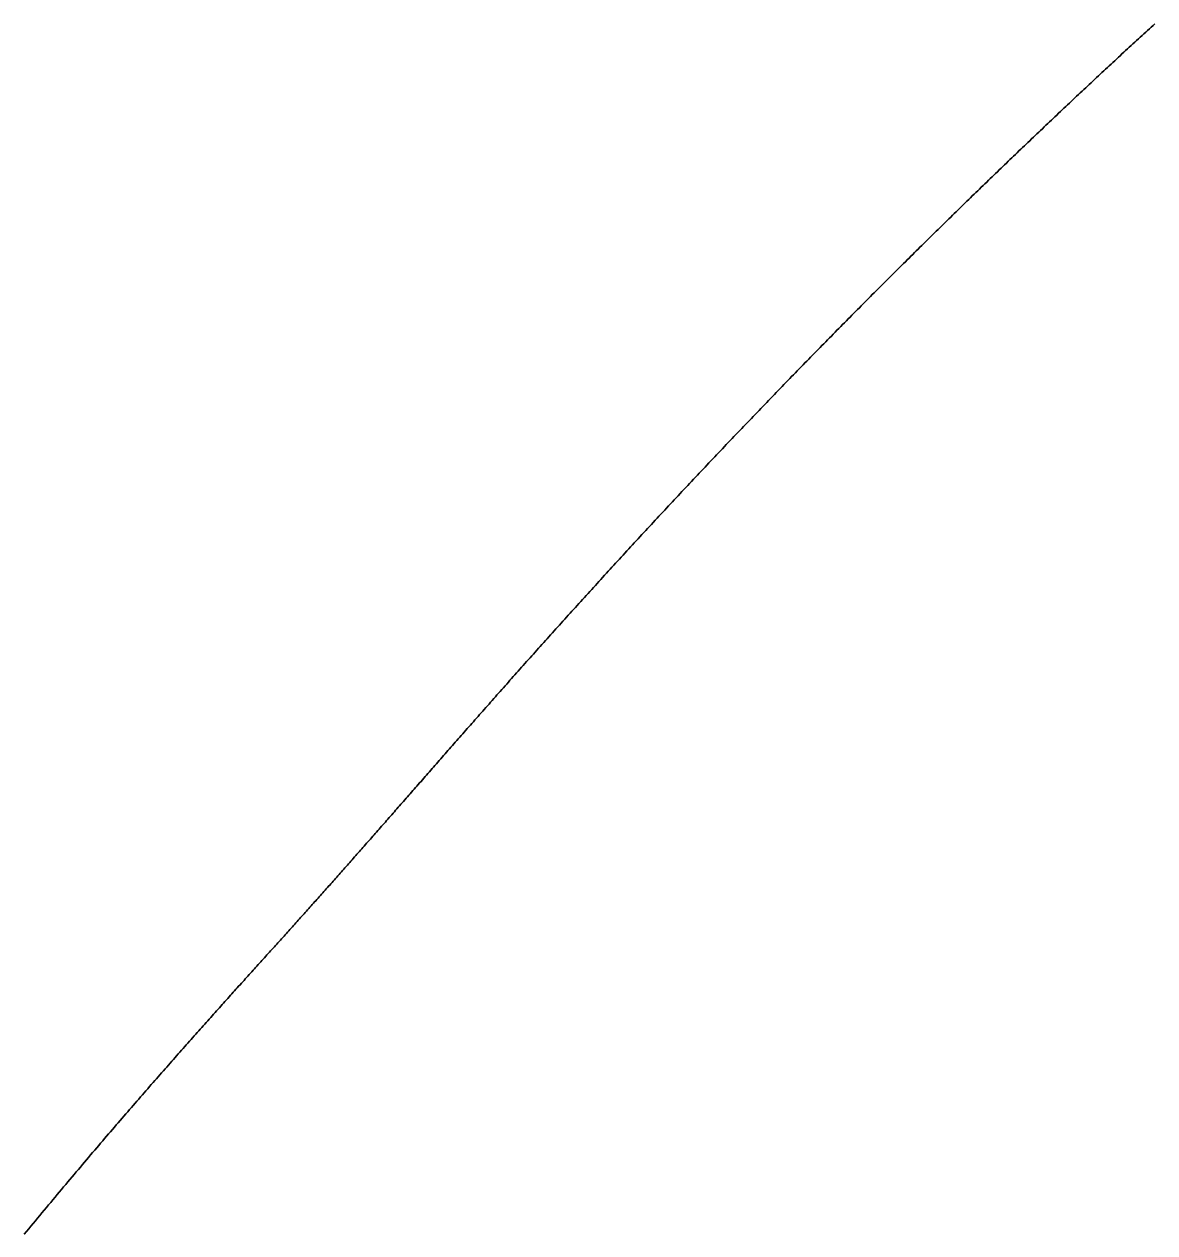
# Model space of a CAD drawing. Header units: inches. Extents: x 130170 to 284068, y 377793 to 804530.
# Drawn here: x 253316.16 to 253348.33, y 753573.73 to 753608.13 of the extents above; entities that cross this region are included whole.
import ezdxf

# ---------------------------------------------------------------- set-up
doc = ezdxf.new("R2010")
doc.units = ezdxf.units.IN
doc.header["$MEASUREMENT"] = 0
doc.layers.add('muni_il', color=7, linetype='Continuous')

msp = doc.modelspace()

# ---------------------------------------------------------------- linework, layer by layer
at = {"layer": 'muni_il'}
for points in [[(253348.327, 753608.138), (253348.275, 753608.09), (253348.223, 753608.043), (253348.171, 753607.995), (253348.119, 753607.947), (253348.067, 753607.9), (253348.015, 753607.852), (253347.963, 753607.804), (253347.912, 753607.756), (253347.86, 753607.709), (253347.808, 753607.661), (253347.756, 753607.613), (253347.704, 753607.565), (253347.652, 753607.517), (253347.6, 753607.469), (253347.548, 753607.421), (253347.497, 753607.373), (253347.445, 753607.326), (253347.393, 753607.278), (253347.341, 753607.229), (253347.29, 753607.182), (253347.238, 753607.134), (253347.186, 753607.086), (253347.134, 753607.037), (253347.082, 753606.989), (253347.031, 753606.941), (253346.979, 753606.893), (253346.927, 753606.845), (253346.876, 753606.797), (253346.824, 753606.749), (253346.772, 753606.701), (253346.721, 753606.652), (253346.669, 753606.604), (253346.617, 753606.556), (253346.566, 753606.508), (253346.514, 753606.46), (253346.463, 753606.411), (253346.411, 753606.363), (253346.36, 753606.315), (253346.308, 753606.266), (253346.256, 753606.218), (253346.205, 753606.17), (253346.153, 753606.122), (253346.102, 753606.073), (253346.05, 753606.025), (253345.999, 753605.976), (253345.948, 753605.928), (253345.896, 753605.879), (253345.845, 753605.831), (253345.793, 753605.783), (253345.742, 753605.734), (253345.691, 753605.686), (253345.639, 753605.637), (253345.588, 753605.589), (253345.537, 753605.54), (253345.485, 753605.492), (253345.434, 753605.443), (253345.383, 753605.395), (253345.332, 753605.346), (253345.28, 753605.297), (253345.229, 753605.249), (253345.178, 753605.2), (253345.127, 753605.151), (253345.075, 753605.103), (253345.024, 753605.054), (253344.973, 753605.005), (253344.922, 753604.957), (253344.871, 753604.908), (253344.82, 753604.859), (253344.768, 753604.81), (253344.717, 753604.761), (253344.666, 753604.713), (253344.615, 753604.664), (253344.564, 753604.615), (253344.513, 753604.566), (253344.462, 753604.517), (253344.411, 753604.468), (253344.36, 753604.419), (253344.308, 753604.37), (253344.257, 753604.321), (253344.206, 753604.272), (253344.155, 753604.223), (253344.104, 753604.174), (253344.053, 753604.125), (253344.002, 753604.076), (253343.951, 753604.027), (253343.9, 753603.977), (253343.849, 753603.928), (253343.798, 753603.879), (253343.747, 753603.83), (253343.696, 753603.78), (253343.645, 753603.731), (253343.594, 753603.682), (253343.543, 753603.632), (253343.491, 753603.583), (253343.44, 753603.533), (253343.389, 753603.484), (253343.338, 753603.434), (253343.287, 753603.385), (253343.236, 753603.335), (253343.185, 753603.285), (253343.134, 753603.236), (253343.083, 753603.186), (253343.031, 753603.136), (253342.98, 753603.087), (253342.929, 753603.037), (253342.878, 753602.987), (253342.827, 753602.937), (253342.776, 753602.887), (253342.724, 753602.837), (253342.673, 753602.787), (253342.622, 753602.737), (253342.571, 753602.687), (253342.519, 753602.637), (253342.468, 753602.586), (253342.417, 753602.536), (253342.366, 753602.486), (253342.314, 753602.435), (253342.263, 753602.385), (253342.211, 753602.334), (253342.16, 753602.284), (253342.109, 753602.234), (253342.057, 753602.183), (253342.006, 753602.132), (253341.954, 753602.082), (253341.903, 753602.031), (253341.851, 753601.98), (253341.8, 753601.929), (253341.748, 753601.878), (253341.696, 753601.827), (253341.645, 753601.776), (253341.593, 753601.725), (253341.541, 753601.674), (253341.489, 753601.623), (253341.438, 753601.572), (253341.386, 753601.52), (253341.334, 753601.469), (253341.282, 753601.417), (253341.23, 753601.366), (253341.178, 753601.314), (253341.126, 753601.263), (253341.074, 753601.211), (253341.022, 753601.159), (253340.97, 753601.107), (253340.918, 753601.056), (253340.866, 753601.004), (253340.814, 753600.952), (253340.762, 753600.9), (253340.71, 753600.847), (253340.657, 753600.795), (253340.605, 753600.743), (253340.553, 753600.691), (253340.5, 753600.638), (253340.448, 753600.586), (253340.395, 753600.533), (253340.343, 753600.48), (253340.29, 753600.428), (253340.238, 753600.375), (253340.185, 753600.322), (253340.132, 753600.269), (253340.08, 753600.216), (253340.027, 753600.163), (253339.974, 753600.11), (253339.921, 753600.057), (253339.869, 753600.004), (253339.816, 753599.95), (253339.763, 753599.897), (253339.71, 753599.844), (253339.657, 753599.79), (253339.604, 753599.736), (253339.551, 753599.683), (253339.497, 753599.629), (253339.444, 753599.575), (253339.391, 753599.521), (253339.338, 753599.467), (253339.284, 753599.413), (253339.231, 753599.359), (253339.178, 753599.305), (253339.124, 753599.25), (253339.071, 753599.196), (253339.017, 753599.142), (253338.964, 753599.087), (253338.91, 753599.033), (253338.856, 753598.978), (253338.803, 753598.923), (253338.749, 753598.868), (253338.695, 753598.813), (253338.641, 753598.759), (253338.588, 753598.704), (253338.534, 753598.648), (253338.48, 753598.593), (253338.426, 753598.538), (253338.372, 753598.483), (253338.318, 753598.427), (253338.264, 753598.372), (253338.21, 753598.316), (253338.156, 753598.261), (253338.102, 753598.205), (253338.047, 753598.149), (253337.993, 753598.094), (253337.939, 753598.038), (253337.884, 753597.982), (253337.83, 753597.926), (253337.776, 753597.87), (253337.722, 753597.813), (253337.667, 753597.757), (253337.613, 753597.701), (253337.558, 753597.645), (253337.504, 753597.588), (253337.449, 753597.532), (253337.395, 753597.475), (253337.34, 753597.419), (253337.285, 753597.362), (253337.231, 753597.305), (253337.176, 753597.248), (253337.122, 753597.192), (253337.067, 753597.135), (253337.012, 753597.078), (253336.957, 753597.021), (253336.903, 753596.964), (253336.848, 753596.907), (253336.793, 753596.849), (253336.738, 753596.792), (253336.683, 753596.735), (253336.629, 753596.678), (253336.574, 753596.62), (253336.519, 753596.563), (253336.464, 753596.505), (253336.409, 753596.448), (253336.354, 753596.39), (253336.299, 753596.333), (253336.245, 753596.275), (253336.19, 753596.217), (253336.135, 753596.16), (253336.08, 753596.102), (253336.025, 753596.044), (253335.97, 753595.986), (253335.915, 753595.928), (253335.86, 753595.87), (253335.805, 753595.812), (253335.751, 753595.754), (253335.696, 753595.696), (253335.641, 753595.638), (253335.586, 753595.58), (253335.531, 753595.522), (253335.476, 753595.464), (253335.421, 753595.406), (253335.366, 753595.348), (253335.312, 753595.289), (253335.257, 753595.231), (253335.202, 753595.173), (253335.147, 753595.115), (253335.093, 753595.056), (253335.038, 753594.998), (253334.983, 753594.94), (253334.928, 753594.881), (253334.874, 753594.823), (253334.819, 753594.765), (253334.765, 753594.706), (253334.71, 753594.648), (253334.655, 753594.59), (253334.601, 753594.531), (253334.546, 753594.473), (253334.492, 753594.414), (253334.438, 753594.356), (253334.383, 753594.298), (253334.329, 753594.239), (253334.275, 753594.181), (253334.22, 753594.123), (253334.166, 753594.064), (253334.112, 753594.006), (253334.058, 753593.948), (253334.004, 753593.889), (253333.95, 753593.831), (253333.896, 753593.773), (253333.842, 753593.715), (253333.788, 753593.656), (253333.734, 753593.598), (253333.68, 753593.54), (253333.627, 753593.482), (253333.573, 753593.424), (253333.519, 753593.365), (253333.466, 753593.307), (253333.412, 753593.249), (253333.359, 753593.191), (253333.306, 753593.133), (253333.252, 753593.075), (253333.199, 753593.017), (253333.146, 753592.959), (253333.093, 753592.901), (253333.04, 753592.844), (253332.987, 753592.786), (253332.934, 753592.728), (253332.881, 753592.671), (253332.829, 753592.613), (253332.776, 753592.555), (253332.723, 753592.498), (253332.671, 753592.44), (253332.618, 753592.383), (253332.566, 753592.325), (253332.514, 753592.268), (253332.462, 753592.211), (253332.41, 753592.154), (253332.358, 753592.097), (253332.306, 753592.039), (253332.254, 753591.982), (253332.202, 753591.926), (253332.15, 753591.869), (253332.099, 753591.812), (253332.047, 753591.755), (253331.996, 753591.698), (253331.945, 753591.642), (253331.894, 753591.585), (253331.843, 753591.529), (253331.792, 753591.472), (253331.741, 753591.416), (253331.69, 753591.36), (253331.639, 753591.304), (253331.589, 753591.248), (253331.538, 753591.192), (253331.488, 753591.136), (253331.438, 753591.08), (253331.387, 753591.024), (253331.337, 753590.969), (253331.287, 753590.913), (253331.238, 753590.858), (253331.188, 753590.802), (253331.138, 753590.747), (253331.089, 753590.692), (253331.039, 753590.637), (253330.99, 753590.582), (253330.941, 753590.527), (253330.892, 753590.472), (253330.843, 753590.418), (253330.794, 753590.363), (253330.745, 753590.308), (253330.697, 753590.254), (253330.648, 753590.2), (253330.6, 753590.146), (253330.552, 753590.092), (253330.503, 753590.038), (253330.455, 753589.984), (253330.407, 753589.93), (253330.36, 753589.877), (253330.312, 753589.823), (253330.265, 753589.77), (253330.217, 753589.716), (253330.17, 753589.663), (253330.123, 753589.61), (253330.076, 753589.557), (253330.029, 753589.505), (253329.982, 753589.452), (253329.935, 753589.399), (253329.889, 753589.347), (253329.842, 753589.295), (253329.796, 753589.242), (253329.75, 753589.19), (253329.704, 753589.138), (253329.658, 753589.087), (253329.612, 753589.035), (253329.567, 753588.983), (253329.521, 753588.932), (253329.476, 753588.881), (253329.431, 753588.83), (253329.385, 753588.778), (253329.34, 753588.728), (253329.296, 753588.677), (253329.251, 753588.626), (253329.206, 753588.576), (253329.162, 753588.525), (253329.117, 753588.475), (253329.073, 753588.425), (253329.029, 753588.375), (253328.985, 753588.325), (253328.941, 753588.275), (253328.898, 753588.226), (253328.854, 753588.176), (253328.811, 753588.127), (253328.768, 753588.078), (253328.724, 753588.029), (253328.681, 753587.98), (253328.638, 753587.931), (253328.596, 753587.882), (253328.553, 753587.834), (253328.511, 753587.786), (253328.468, 753587.737), (253328.426, 753587.689), (253328.384, 753587.641), (253328.342, 753587.593), (253328.3, 753587.546), (253328.258, 753587.498), (253328.217, 753587.451), (253328.175, 753587.404), (253328.134, 753587.357), (253328.093, 753587.31), (253328.052, 753587.263), (253328.011, 753587.216), (253327.97, 753587.17), (253327.929, 753587.123), (253327.889, 753587.077), (253327.848, 753587.031), (253327.808, 753586.985), (253327.768, 753586.939), (253327.728, 753586.893), (253327.688, 753586.848), (253327.648, 753586.802), (253327.608, 753586.757), (253327.569, 753586.712), (253327.529, 753586.667), (253327.49, 753586.622), (253327.451, 753586.577), (253327.412, 753586.533), (253327.373, 753586.488), (253327.334, 753586.444), (253327.295, 753586.4), (253327.257, 753586.356), (253327.218, 753586.312), (253327.18, 753586.268), (253327.142, 753586.224), (253327.104, 753586.181), (253327.066, 753586.137), (253327.028, 753586.094), (253326.99, 753586.051), (253326.952, 753586.008), (253326.915, 753585.965), (253326.877, 753585.923), (253326.84, 753585.88), (253326.803, 753585.838), (253326.766, 753585.795), (253326.729, 753585.753), (253326.692, 753585.711), (253326.655, 753585.669), (253326.618, 753585.627), (253326.582, 753585.585), (253326.545, 753585.544), (253326.509, 753585.502), (253326.472, 753585.461), (253326.436, 753585.42), (253326.4, 753585.379), (253326.364, 753585.337), (253326.328, 753585.297), (253326.292, 753585.256), (253326.257, 753585.215), (253326.221, 753585.175), (253326.185, 753585.134), (253326.15, 753585.094), (253326.115, 753585.054), (253326.079, 753585.014), (253326.044, 753584.974), (253326.009, 753584.933), (253325.974, 753584.894), (253325.939, 753584.854), (253325.904, 753584.814), (253325.869, 753584.775), (253325.835, 753584.736), (253325.8, 753584.696), (253325.765, 753584.657), (253325.731, 753584.618), (253325.697, 753584.579), (253325.662, 753584.54), (253325.628, 753584.501), (253325.594, 753584.462), (253325.559, 753584.424), (253325.525, 753584.385), (253325.491, 753584.346), (253325.457, 753584.308), (253325.423, 753584.27), (253325.389, 753584.231), (253325.356, 753584.193), (253325.322, 753584.155), (253325.288, 753584.117), (253325.254, 753584.079), (253325.221, 753584.041), (253325.187, 753584.003), (253325.154, 753583.965), (253325.12, 753583.927), (253325.087, 753583.89), (253325.053, 753583.852), (253325.02, 753583.814), (253324.986, 753583.777), (253324.953, 753583.739), (253324.92, 753583.702), (253324.887, 753583.664), (253324.853, 753583.627), (253324.82, 753583.59), (253324.787, 753583.553), (253324.754, 753583.515), (253324.721, 753583.478), (253324.687, 753583.441), (253324.654, 753583.404), (253324.621, 753583.366), (253324.588, 753583.329), (253324.555, 753583.292), (253324.522, 753583.255), (253324.489, 753583.218), (253324.456, 753583.181), (253324.422, 753583.144), (253324.389, 753583.107), (253324.356, 753583.07), (253324.323, 753583.033), (253324.29, 753582.996), (253324.257, 753582.959), (253324.224, 753582.922), (253324.19, 753582.885), (253324.157, 753582.848), (253324.124, 753582.81), (253324.09, 753582.773), (253324.057, 753582.736), (253324.024, 753582.699), (253323.991, 753582.662), (253323.957, 753582.625), (253323.924, 753582.588), (253323.89, 753582.55), (253323.857, 753582.513), (253323.823, 753582.476), (253323.79, 753582.438), (253323.756, 753582.401), (253323.722, 753582.363), (253323.688, 753582.326), (253323.655, 753582.288), (253323.621, 753582.251), (253323.587, 753582.213), (253323.553, 753582.175), (253323.518, 753582.137), (253323.484, 753582.099), (253323.45, 753582.061), (253323.416, 753582.023), (253323.381, 753581.985), (253323.347, 753581.947), (253323.312, 753581.909), (253323.278, 753581.87), (253323.243, 753581.832), (253323.208, 753581.793), (253323.173, 753581.754), (253323.138, 753581.716), (253323.103, 753581.677), (253323.068, 753581.638), (253323.033, 753581.599), (253322.997, 753581.559), (253322.962, 753581.52), (253322.926, 753581.48), (253322.891, 753581.441), (253322.855, 753581.401), (253322.819, 753581.361), (253322.783, 753581.321), (253322.746, 753581.281), (253322.71, 753581.241), (253322.674, 753581.2), (253322.637, 753581.16), (253322.6, 753581.119), (253322.563, 753581.078), (253322.526, 753581.037), (253322.489, 753580.996), (253322.452, 753580.955), (253322.415, 753580.913), (253322.377, 753580.871), (253322.339, 753580.83), (253322.302, 753580.787), (253322.263, 753580.745), (253322.225, 753580.703), (253322.187, 753580.66), (253322.148, 753580.617), (253322.11, 753580.574), (253322.071, 753580.531), (253322.032, 753580.488), (253321.993, 753580.444), (253321.953, 753580.4), (253321.914, 753580.356), (253321.874, 753580.312), (253321.834, 753580.268), (253321.794, 753580.223), (253321.754, 753580.178), (253321.714, 753580.133), (253321.673, 753580.088), (253321.632, 753580.042), (253321.591, 753579.997), (253321.55, 753579.951), (253321.509, 753579.904), (253321.467, 753579.858), (253321.425, 753579.811), (253321.383, 753579.764), (253321.341, 753579.717), (253321.299, 753579.669), (253321.256, 753579.622), (253321.213, 753579.573), (253321.171, 753579.525), (253321.127, 753579.477), (253321.084, 753579.428), (253321.04, 753579.379), (253320.996, 753579.33), (253320.952, 753579.28), (253320.908, 753579.23), (253320.864, 753579.18), (253320.819, 753579.129), (253320.774, 753579.079), (253320.729, 753579.028), (253320.683, 753578.977), (253320.638, 753578.925), (253320.592, 753578.873), (253320.546, 753578.821), (253320.499, 753578.768), (253320.453, 753578.716), (253320.406, 753578.663), (253320.359, 753578.609), (253320.312, 753578.556), (253320.264, 753578.502), (253320.217, 753578.447), (253320.169, 753578.393), (253320.121, 753578.338), (253320.072, 753578.283), (253320.023, 753578.227), (253319.974, 753578.171), (253319.925, 753578.115), (253319.876, 753578.059), (253319.826, 753578.002), (253319.776, 753577.945), (253319.726, 753577.888), (253319.676, 753577.83), (253319.625, 753577.772), (253319.574, 753577.713), (253319.523, 753577.655), (253319.472, 753577.596), (253319.42, 753577.536), (253319.368, 753577.476), (253319.316, 753577.416), (253319.264, 753577.356), (253319.212, 753577.295), (253319.159, 753577.234), (253319.106, 753577.173), (253319.052, 753577.111), (253318.999, 753577.049), (253318.945, 753576.987), (253318.891, 753576.924), (253318.837, 753576.861), (253318.782, 753576.798), (253318.727, 753576.734), (253318.672, 753576.67), (253318.617, 753576.606), (253318.562, 753576.541), (253318.506, 753576.476), (253318.45, 753576.41), (253318.394, 753576.345), (253318.337, 753576.279), (253318.281, 753576.212), (253318.224, 753576.146), (253318.167, 753576.079), (253318.109, 753576.011), (253318.052, 753575.944), (253317.994, 753575.875), (253317.936, 753575.807), (253317.878, 753575.738), (253317.819, 753575.669), (253317.76, 753575.6), (253317.702, 753575.53), (253317.642, 753575.46), (253317.583, 753575.39), (253317.523, 753575.319), (253317.463, 753575.248), (253317.403, 753575.177), (253317.343, 753575.105), (253317.283, 753575.033), (253317.222, 753574.961), (253317.161, 753574.889), (253317.1, 753574.816), (253317.039, 753574.742), (253316.977, 753574.669), (253316.916, 753574.595), (253316.854, 753574.521), (253316.792, 753574.447), (253316.73, 753574.372), (253316.667, 753574.297), (253316.605, 753574.222), (253316.542, 753574.146), (253316.479, 753574.07), (253316.416, 753573.994), (253316.352, 753573.917), (253316.289, 753573.841), (253316.225, 753573.764), (253316.161, 753573.686)], [(253316.161, 753573.686), (253316.225, 753573.764), (253316.289, 753573.841), (253316.352, 753573.917), (253316.416, 753573.994), (253316.479, 753574.07), (253316.542, 753574.146), (253316.605, 753574.222), (253316.667, 753574.297), (253316.73, 753574.372), (253316.792, 753574.447), (253316.854, 753574.521), (253316.916, 753574.595), (253316.977, 753574.669), (253317.039, 753574.742), (253317.1, 753574.816), (253317.161, 753574.889), (253317.222, 753574.961), (253317.283, 753575.033), (253317.343, 753575.105), (253317.403, 753575.177), (253317.463, 753575.248), (253317.523, 753575.319), (253317.583, 753575.39), (253317.642, 753575.46), (253317.702, 753575.53), (253317.76, 753575.6), (253317.819, 753575.669), (253317.878, 753575.738), (253317.936, 753575.807), (253317.994, 753575.875), (253318.052, 753575.944), (253318.109, 753576.011), (253318.167, 753576.079), (253318.224, 753576.146), (253318.281, 753576.212), (253318.337, 753576.279), (253318.394, 753576.345), (253318.45, 753576.41), (253318.506, 753576.476), (253318.562, 753576.541), (253318.617, 753576.606), (253318.672, 753576.67), (253318.727, 753576.734), (253318.782, 753576.798), (253318.837, 753576.861), (253318.891, 753576.924), (253318.945, 753576.987), (253318.999, 753577.049), (253319.052, 753577.111), (253319.106, 753577.173), (253319.159, 753577.234), (253319.212, 753577.295), (253319.264, 753577.356), (253319.316, 753577.416), (253319.368, 753577.476), (253319.42, 753577.536), (253319.472, 753577.596), (253319.523, 753577.655), (253319.574, 753577.713), (253319.625, 753577.772), (253319.676, 753577.83), (253319.726, 753577.888), (253319.776, 753577.945), (253319.826, 753578.002), (253319.876, 753578.059), (253319.925, 753578.115), (253319.974, 753578.171), (253320.023, 753578.227), (253320.072, 753578.283), (253320.121, 753578.338), (253320.169, 753578.393), (253320.217, 753578.447), (253320.264, 753578.502), (253320.312, 753578.556), (253320.359, 753578.609), (253320.406, 753578.663), (253320.453, 753578.716), (253320.499, 753578.768), (253320.546, 753578.821), (253320.592, 753578.873), (253320.638, 753578.925), (253320.683, 753578.977), (253320.729, 753579.028), (253320.774, 753579.079), (253320.819, 753579.129), (253320.864, 753579.18), (253320.908, 753579.23), (253320.952, 753579.28), (253320.996, 753579.33), (253321.04, 753579.379), (253321.084, 753579.428), (253321.127, 753579.477), (253321.171, 753579.525), (253321.213, 753579.573), (253321.256, 753579.622), (253321.299, 753579.669), (253321.341, 753579.717), (253321.383, 753579.764), (253321.425, 753579.811), (253321.467, 753579.858), (253321.509, 753579.904), (253321.55, 753579.951), (253321.591, 753579.997), (253321.632, 753580.042), (253321.673, 753580.088), (253321.714, 753580.133), (253321.754, 753580.178), (253321.794, 753580.223), (253321.834, 753580.268), (253321.874, 753580.312), (253321.914, 753580.356), (253321.953, 753580.4), (253321.993, 753580.444), (253322.032, 753580.488), (253322.071, 753580.531), (253322.11, 753580.574), (253322.148, 753580.617), (253322.187, 753580.66), (253322.225, 753580.703), (253322.263, 753580.745), (253322.302, 753580.787), (253322.339, 753580.83), (253322.377, 753580.871), (253322.415, 753580.913), (253322.452, 753580.955), (253322.489, 753580.996), (253322.526, 753581.037), (253322.563, 753581.078), (253322.6, 753581.119), (253322.637, 753581.16), (253322.674, 753581.2), (253322.71, 753581.241), (253322.746, 753581.281), (253322.783, 753581.321), (253322.819, 753581.361), (253322.855, 753581.401), (253322.891, 753581.441), (253322.926, 753581.48), (253322.962, 753581.52), (253322.997, 753581.559), (253323.033, 753581.599), (253323.068, 753581.638), (253323.103, 753581.677), (253323.138, 753581.716), (253323.173, 753581.754), (253323.208, 753581.793), (253323.243, 753581.832), (253323.278, 753581.87), (253323.312, 753581.909), (253323.347, 753581.947), (253323.381, 753581.985), (253323.416, 753582.023), (253323.45, 753582.061), (253323.484, 753582.099), (253323.518, 753582.137), (253323.553, 753582.175), (253323.587, 753582.213), (253323.621, 753582.251), (253323.655, 753582.288), (253323.688, 753582.326), (253323.722, 753582.363), (253323.756, 753582.401), (253323.79, 753582.438), (253323.823, 753582.476), (253323.857, 753582.513), (253323.89, 753582.55), (253323.924, 753582.588), (253323.957, 753582.625), (253323.991, 753582.662), (253324.024, 753582.699), (253324.057, 753582.736), (253324.09, 753582.773), (253324.124, 753582.81), (253324.157, 753582.848), (253324.19, 753582.885), (253324.224, 753582.922), (253324.257, 753582.959), (253324.29, 753582.996), (253324.323, 753583.033), (253324.356, 753583.07), (253324.389, 753583.107), (253324.422, 753583.144), (253324.456, 753583.181), (253324.489, 753583.218), (253324.522, 753583.255), (253324.555, 753583.292), (253324.588, 753583.329), (253324.621, 753583.366), (253324.654, 753583.404), (253324.687, 753583.441), (253324.721, 753583.478), (253324.754, 753583.515), (253324.787, 753583.553), (253324.82, 753583.59), (253324.853, 753583.627), (253324.887, 753583.664), (253324.92, 753583.702), (253324.953, 753583.739), (253324.986, 753583.777), (253325.02, 753583.814), (253325.053, 753583.852), (253325.087, 753583.89), (253325.12, 753583.927), (253325.154, 753583.965), (253325.187, 753584.003), (253325.221, 753584.041), (253325.254, 753584.079), (253325.288, 753584.117), (253325.322, 753584.155), (253325.356, 753584.193), (253325.389, 753584.231), (253325.423, 753584.27), (253325.457, 753584.308), (253325.491, 753584.346), (253325.525, 753584.385), (253325.559, 753584.424), (253325.594, 753584.462), (253325.628, 753584.501), (253325.662, 753584.54), (253325.697, 753584.579), (253325.731, 753584.618), (253325.765, 753584.657), (253325.8, 753584.696), (253325.835, 753584.736), (253325.869, 753584.775), (253325.904, 753584.814), (253325.939, 753584.854), (253325.974, 753584.894), (253326.009, 753584.933), (253326.044, 753584.974), (253326.079, 753585.014), (253326.115, 753585.054), (253326.15, 753585.094), (253326.185, 753585.134), (253326.221, 753585.175), (253326.257, 753585.215), (253326.292, 753585.256), (253326.328, 753585.297), (253326.364, 753585.337), (253326.4, 753585.379), (253326.436, 753585.42), (253326.472, 753585.461), (253326.509, 753585.502), (253326.545, 753585.544), (253326.582, 753585.585), (253326.618, 753585.627), (253326.655, 753585.669), (253326.692, 753585.711), (253326.729, 753585.753), (253326.766, 753585.795), (253326.803, 753585.838), (253326.84, 753585.88), (253326.877, 753585.923), (253326.915, 753585.965), (253326.952, 753586.008), (253326.99, 753586.051), (253327.028, 753586.094), (253327.066, 753586.137), (253327.104, 753586.181), (253327.142, 753586.224), (253327.18, 753586.268), (253327.218, 753586.312), (253327.257, 753586.356), (253327.295, 753586.4), (253327.334, 753586.444), (253327.373, 753586.488), (253327.412, 753586.533), (253327.451, 753586.577), (253327.49, 753586.622), (253327.529, 753586.667), (253327.569, 753586.712), (253327.608, 753586.757), (253327.648, 753586.802), (253327.688, 753586.848), (253327.728, 753586.893), (253327.768, 753586.939), (253327.808, 753586.985), (253327.848, 753587.031), (253327.889, 753587.077), (253327.929, 753587.123), (253327.97, 753587.17), (253328.011, 753587.216), (253328.052, 753587.263), (253328.093, 753587.31), (253328.134, 753587.357), (253328.175, 753587.404), (253328.217, 753587.451), (253328.258, 753587.498), (253328.3, 753587.546), (253328.342, 753587.593), (253328.384, 753587.641), (253328.426, 753587.689), (253328.468, 753587.737), (253328.511, 753587.786), (253328.553, 753587.834), (253328.596, 753587.882), (253328.638, 753587.931), (253328.681, 753587.98), (253328.724, 753588.029), (253328.768, 753588.078), (253328.811, 753588.127), (253328.854, 753588.176), (253328.898, 753588.226), (253328.941, 753588.275), (253328.985, 753588.325), (253329.029, 753588.375), (253329.073, 753588.425), (253329.117, 753588.475), (253329.162, 753588.525), (253329.206, 753588.576), (253329.251, 753588.626), (253329.296, 753588.677), (253329.34, 753588.728), (253329.385, 753588.778), (253329.431, 753588.83), (253329.476, 753588.881), (253329.521, 753588.932), (253329.567, 753588.983), (253329.612, 753589.035), (253329.658, 753589.087), (253329.704, 753589.138), (253329.75, 753589.19), (253329.796, 753589.242), (253329.842, 753589.295), (253329.889, 753589.347), (253329.935, 753589.399), (253329.982, 753589.452), (253330.029, 753589.505), (253330.076, 753589.557), (253330.123, 753589.61), (253330.17, 753589.663), (253330.217, 753589.716), (253330.265, 753589.77), (253330.312, 753589.823), (253330.36, 753589.877), (253330.407, 753589.93), (253330.455, 753589.984), (253330.503, 753590.038), (253330.552, 753590.092), (253330.6, 753590.146), (253330.648, 753590.2), (253330.697, 753590.254), (253330.745, 753590.308), (253330.794, 753590.363), (253330.843, 753590.418), (253330.892, 753590.472), (253330.941, 753590.527), (253330.99, 753590.582), (253331.039, 753590.637), (253331.089, 753590.692), (253331.138, 753590.747), (253331.188, 753590.802), (253331.238, 753590.858), (253331.287, 753590.913), (253331.337, 753590.969), (253331.387, 753591.024), (253331.438, 753591.08), (253331.488, 753591.136), (253331.538, 753591.192), (253331.589, 753591.248), (253331.639, 753591.304), (253331.69, 753591.36), (253331.741, 753591.416), (253331.792, 753591.472), (253331.843, 753591.529), (253331.894, 753591.585), (253331.945, 753591.642), (253331.996, 753591.698), (253332.047, 753591.755), (253332.099, 753591.812), (253332.15, 753591.869), (253332.202, 753591.926), (253332.254, 753591.982), (253332.306, 753592.039), (253332.358, 753592.097), (253332.41, 753592.154), (253332.462, 753592.211), (253332.514, 753592.268), (253332.566, 753592.325), (253332.618, 753592.383), (253332.671, 753592.44), (253332.723, 753592.498), (253332.776, 753592.555), (253332.829, 753592.613), (253332.881, 753592.671), (253332.934, 753592.728), (253332.987, 753592.786), (253333.04, 753592.844), (253333.093, 753592.901), (253333.146, 753592.959), (253333.199, 753593.017), (253333.252, 753593.075), (253333.306, 753593.133), (253333.359, 753593.191), (253333.412, 753593.249), (253333.466, 753593.307), (253333.519, 753593.365), (253333.573, 753593.424), (253333.627, 753593.482), (253333.68, 753593.54), (253333.734, 753593.598), (253333.788, 753593.656), (253333.842, 753593.715), (253333.896, 753593.773), (253333.95, 753593.831), (253334.004, 753593.889), (253334.058, 753593.948), (253334.112, 753594.006), (253334.166, 753594.064), (253334.22, 753594.123), (253334.275, 753594.181), (253334.329, 753594.239), (253334.383, 753594.298), (253334.438, 753594.356), (253334.492, 753594.414), (253334.546, 753594.473), (253334.601, 753594.531), (253334.655, 753594.59), (253334.71, 753594.648), (253334.765, 753594.706), (253334.819, 753594.765), (253334.874, 753594.823), (253334.928, 753594.881), (253334.983, 753594.94), (253335.038, 753594.998), (253335.093, 753595.056), (253335.147, 753595.115), (253335.202, 753595.173), (253335.257, 753595.231), (253335.312, 753595.289), (253335.366, 753595.348), (253335.421, 753595.406), (253335.476, 753595.464), (253335.531, 753595.522), (253335.586, 753595.58), (253335.641, 753595.638), (253335.696, 753595.696), (253335.751, 753595.754), (253335.805, 753595.812), (253335.86, 753595.87), (253335.915, 753595.928), (253335.97, 753595.986), (253336.025, 753596.044), (253336.08, 753596.102), (253336.135, 753596.16), (253336.19, 753596.217), (253336.245, 753596.275), (253336.299, 753596.333), (253336.354, 753596.39), (253336.409, 753596.448), (253336.464, 753596.505), (253336.519, 753596.563), (253336.574, 753596.62), (253336.629, 753596.678), (253336.683, 753596.735), (253336.738, 753596.792), (253336.793, 753596.849), (253336.848, 753596.907), (253336.903, 753596.964), (253336.957, 753597.021), (253337.012, 753597.078), (253337.067, 753597.135), (253337.122, 753597.192), (253337.176, 753597.248), (253337.231, 753597.305), (253337.285, 753597.362), (253337.34, 753597.419), (253337.395, 753597.475), (253337.449, 753597.532), (253337.504, 753597.588), (253337.558, 753597.645), (253337.613, 753597.701), (253337.667, 753597.757), (253337.722, 753597.813), (253337.776, 753597.87), (253337.83, 753597.926), (253337.884, 753597.982), (253337.939, 753598.038), (253337.993, 753598.094), (253338.047, 753598.149), (253338.102, 753598.205), (253338.156, 753598.261), (253338.21, 753598.316), (253338.264, 753598.372), (253338.318, 753598.427), (253338.372, 753598.483), (253338.426, 753598.538), (253338.48, 753598.593), (253338.534, 753598.648), (253338.588, 753598.704), (253338.641, 753598.759), (253338.695, 753598.813), (253338.749, 753598.868), (253338.803, 753598.923), (253338.856, 753598.978), (253338.91, 753599.033), (253338.964, 753599.087), (253339.017, 753599.142), (253339.071, 753599.196), (253339.124, 753599.25), (253339.178, 753599.305), (253339.231, 753599.359), (253339.284, 753599.413), (253339.338, 753599.467), (253339.391, 753599.521), (253339.444, 753599.575), (253339.497, 753599.629), (253339.551, 753599.683), (253339.604, 753599.736), (253339.657, 753599.79), (253339.71, 753599.844), (253339.763, 753599.897), (253339.816, 753599.95), (253339.869, 753600.004), (253339.921, 753600.057), (253339.974, 753600.11), (253340.027, 753600.163), (253340.08, 753600.216), (253340.132, 753600.269), (253340.185, 753600.322), (253340.238, 753600.375), (253340.29, 753600.428), (253340.343, 753600.48), (253340.395, 753600.533), (253340.448, 753600.586), (253340.5, 753600.638), (253340.553, 753600.691), (253340.605, 753600.743), (253340.657, 753600.795), (253340.71, 753600.847), (253340.762, 753600.9), (253340.814, 753600.952), (253340.866, 753601.004), (253340.918, 753601.056), (253340.97, 753601.107), (253341.022, 753601.159), (253341.074, 753601.211), (253341.126, 753601.263), (253341.178, 753601.314), (253341.23, 753601.366), (253341.282, 753601.417), (253341.334, 753601.469), (253341.386, 753601.52), (253341.438, 753601.572), (253341.489, 753601.623), (253341.541, 753601.674), (253341.593, 753601.725), (253341.645, 753601.776), (253341.696, 753601.827), (253341.748, 753601.878), (253341.8, 753601.929), (253341.851, 753601.98), (253341.903, 753602.031), (253341.954, 753602.082), (253342.006, 753602.132), (253342.057, 753602.183), (253342.109, 753602.234), (253342.16, 753602.284), (253342.211, 753602.334), (253342.263, 753602.385), (253342.314, 753602.435), (253342.366, 753602.486), (253342.417, 753602.536), (253342.468, 753602.586), (253342.519, 753602.637), (253342.571, 753602.687), (253342.622, 753602.737), (253342.673, 753602.787), (253342.724, 753602.837), (253342.776, 753602.887), (253342.827, 753602.937), (253342.878, 753602.987), (253342.929, 753603.037), (253342.98, 753603.087), (253343.031, 753603.136), (253343.083, 753603.186), (253343.134, 753603.236), (253343.185, 753603.285), (253343.236, 753603.335), (253343.287, 753603.385), (253343.338, 753603.434), (253343.389, 753603.484), (253343.44, 753603.533), (253343.491, 753603.583), (253343.543, 753603.632), (253343.594, 753603.682), (253343.645, 753603.731), (253343.696, 753603.78), (253343.747, 753603.83), (253343.798, 753603.879), (253343.849, 753603.928), (253343.9, 753603.977), (253343.951, 753604.027), (253344.002, 753604.076), (253344.053, 753604.125), (253344.104, 753604.174), (253344.155, 753604.223), (253344.206, 753604.272), (253344.257, 753604.321), (253344.308, 753604.37), (253344.36, 753604.419), (253344.411, 753604.468), (253344.462, 753604.517), (253344.513, 753604.566), (253344.564, 753604.615), (253344.615, 753604.664), (253344.666, 753604.713), (253344.717, 753604.761), (253344.768, 753604.81), (253344.82, 753604.859), (253344.871, 753604.908), (253344.922, 753604.957), (253344.973, 753605.005), (253345.024, 753605.054), (253345.075, 753605.103), (253345.127, 753605.151), (253345.178, 753605.2), (253345.229, 753605.249), (253345.28, 753605.297), (253345.332, 753605.346), (253345.383, 753605.395), (253345.434, 753605.443), (253345.485, 753605.492), (253345.537, 753605.54), (253345.588, 753605.589), (253345.639, 753605.637), (253345.691, 753605.686), (253345.742, 753605.734), (253345.793, 753605.783), (253345.845, 753605.831), (253345.896, 753605.879), (253345.948, 753605.928), (253345.999, 753605.976), (253346.05, 753606.025), (253346.102, 753606.073), (253346.153, 753606.122), (253346.205, 753606.17), (253346.256, 753606.218), (253346.308, 753606.266), (253346.36, 753606.315), (253346.411, 753606.363), (253346.463, 753606.411), (253346.514, 753606.46), (253346.566, 753606.508), (253346.617, 753606.556), (253346.669, 753606.604), (253346.721, 753606.652), (253346.772, 753606.701), (253346.824, 753606.749), (253346.876, 753606.797), (253346.927, 753606.845), (253346.979, 753606.893), (253347.031, 753606.941), (253347.082, 753606.989), (253347.134, 753607.037), (253347.186, 753607.086), (253347.238, 753607.134), (253347.29, 753607.182), (253347.341, 753607.229), (253347.393, 753607.278), (253347.445, 753607.326), (253347.497, 753607.373), (253347.548, 753607.421), (253347.6, 753607.469), (253347.652, 753607.517), (253347.704, 753607.565), (253347.756, 753607.613), (253347.808, 753607.661), (253347.86, 753607.709), (253347.912, 753607.756), (253347.963, 753607.804), (253348.015, 753607.852), (253348.067, 753607.9), (253348.119, 753607.947), (253348.171, 753607.995), (253348.223, 753608.043), (253348.275, 753608.09), (253348.327, 753608.138)]]:
    msp.add_lwpolyline(points, dxfattribs=at)

doc.saveas('drawing.dxf')
